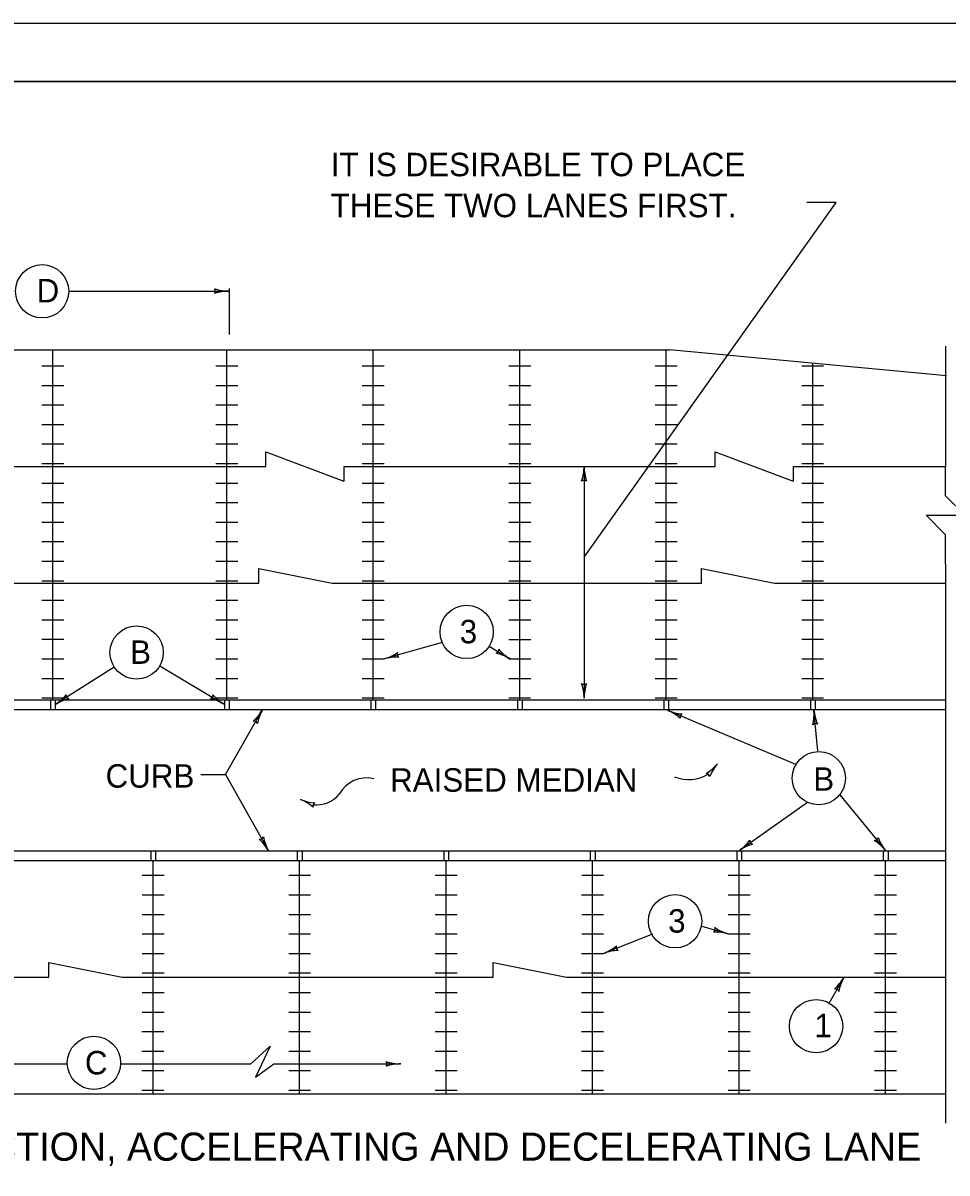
# Model space of a CAD drawing. Extents: x 1000 to 1036.3, y 1000 to 1022.
# Drawn here: x 1020.98 to 1028.87, y 1012.19 to 1022 of the extents above; entities that cross this region are included whole.
import ezdxf

# ---------------------------------------------------------------- set-up
doc = ezdxf.new("R2010")
doc.units = 0
for name, color, linetype in [('Level 1', 7, 'Continuous'), ('Level 10', 7, 'Continuous'), ('Level 11', 7, 'Continuous')]:
    doc.layers.add(name, color=color, linetype=linetype)

msp = doc.modelspace()

# ---------------------------------------------------------------- linework, layer by layer
at = {"layer": 'Level 1'}
for p, q in [((1025.7713, 1017.443), (1027.9227, 1020.4683)), ((1027.9227, 1020.4683), (1027.6727, 1020.4683)), ((1021.374, 1019.713), (1022.7424, 1019.713)), ((1022.7424, 1019.7359), (1022.7424, 1019.3438)), ((1020.4117, 1019.213), (1026.5003, 1019.213)), ((1021.2384, 1016.225), (1021.2384, 1019.213)), ((1022.7224, 1016.225), (1022.7224, 1019.213)), ((1023.9724, 1016.225), (1023.9724, 1019.213)), ((1025.2224, 1016.225), (1025.2224, 1019.213)), ((1026.4724, 1016.225), (1026.4724, 1019.213)), ((1028.8629, 1018.9902), (1026.5003, 1019.213)), ((1028.8559, 1019.2419), (1028.8559, 1018.217)), ((1021.145, 1019.0753), (1021.3317, 1019.0752)), ((1022.629, 1019.0753), (1022.8157, 1019.0752)), ((1023.879, 1019.0753), (1024.0657, 1019.0752)), ((1025.129, 1019.0753), (1025.3157, 1019.0752)), ((1026.379, 1019.0753), (1026.5657, 1019.0752)), ((1027.629, 1019.0753), (1027.8157, 1019.0752)), ((1027.7224, 1016.225), (1027.7224, 1019.0978)), ((1021.145, 1018.9086), (1021.3317, 1018.9086)), ((1022.629, 1018.9086), (1022.8157, 1018.9086)), ((1023.879, 1018.9086), (1024.0657, 1018.9086)), ((1025.129, 1018.9086), (1025.3157, 1018.9086)), ((1026.379, 1018.9086), (1026.5657, 1018.9086)), ((1027.629, 1018.9086), (1027.8157, 1018.9086)), ((1021.1449, 1018.7419), (1021.3317, 1018.7419)), ((1022.6289, 1018.7419), (1022.8157, 1018.7419)), ((1023.8789, 1018.7419), (1024.0657, 1018.7419)), ((1025.1289, 1018.7419), (1025.3157, 1018.7419)), ((1026.3789, 1018.7419), (1026.5657, 1018.7419)), ((1027.6289, 1018.7419), (1027.8157, 1018.7419)), ((1021.1449, 1018.5753), (1021.3317, 1018.5752)), ((1022.6289, 1018.5753), (1022.8157, 1018.5752)), ((1023.8789, 1018.5753), (1024.0657, 1018.5752)), ((1025.1289, 1018.5753), (1025.3157, 1018.5752)), ((1026.3789, 1018.5753), (1026.5657, 1018.5752)), ((1027.6289, 1018.5753), (1027.8157, 1018.5752)), ((1021.1449, 1018.4085), (1021.3317, 1018.4085)), ((1022.6289, 1018.4085), (1022.8157, 1018.4085)), ((1023.8789, 1018.4085), (1024.0657, 1018.4085)), ((1025.1289, 1018.4085), (1025.3157, 1018.4085)), ((1026.3789, 1018.4085), (1026.5657, 1018.4085)), ((1027.6289, 1018.4085), (1027.8157, 1018.4085)), ((1023.055, 1018.217), (1023.055, 1018.342)), ((1023.055, 1018.342), (1023.7211, 1018.092)), ((1026.8908, 1018.217), (1026.8908, 1018.342)), ((1026.8908, 1018.342), (1027.5568, 1018.092)), ((1020.8373, 1018.217), (1023.055, 1018.217)), ((1021.1449, 1018.2419), (1021.3317, 1018.2419)), ((1022.6289, 1018.2419), (1022.8157, 1018.2419)), ((1023.7211, 1018.217), (1026.8908, 1018.217)), ((1023.7211, 1018.217), (1023.7211, 1018.092)), ((1023.8789, 1018.2419), (1024.0657, 1018.2419)), ((1025.1289, 1018.2419), (1025.3157, 1018.2419)), ((1025.7713, 1018.217), (1025.7713, 1016.2397)), ((1026.3789, 1018.2419), (1026.5657, 1018.2419)), ((1027.5568, 1018.217), (1028.8559, 1018.217)), ((1027.5568, 1018.217), (1027.5568, 1018.092)), ((1027.6289, 1018.2419), (1027.8157, 1018.2419)), ((1021.1448, 1018.0753), (1021.3316, 1018.0752)), ((1022.6288, 1018.0753), (1022.8156, 1018.0752)), ((1023.8788, 1018.0753), (1024.0656, 1018.0752)), ((1025.1288, 1018.0753), (1025.3156, 1018.0752)), ((1026.3788, 1018.0753), (1026.5656, 1018.0752)), ((1027.6288, 1018.0753), (1027.8156, 1018.0752)), ((1021.1448, 1017.9086), (1021.3316, 1017.9086)), ((1022.6288, 1017.9086), (1022.8156, 1017.9086)), ((1023.8788, 1017.9086), (1024.0656, 1017.9086)), ((1025.1288, 1017.9086), (1025.3156, 1017.9086)), ((1026.3788, 1017.9086), (1026.5656, 1017.9086)), ((1027.6288, 1017.9086), (1027.8156, 1017.9086)), ((1021.1449, 1017.7419), (1021.3317, 1017.7419)), ((1022.6289, 1017.7419), (1022.8157, 1017.7419)), ((1023.8789, 1017.7419), (1024.0657, 1017.7419)), ((1025.1289, 1017.7419), (1025.3157, 1017.7419)), ((1026.3797, 1017.7419), (1026.5664, 1017.7419)), ((1027.6289, 1017.7419), (1027.8157, 1017.7419)), ((1021.1449, 1017.5752), (1021.3317, 1017.5752)), ((1022.6289, 1017.5752), (1022.8157, 1017.5752)), ((1023.8789, 1017.5752), (1024.0657, 1017.5752)), ((1025.1289, 1017.5752), (1025.3157, 1017.5752)), ((1026.3789, 1017.5752), (1026.5657, 1017.5752)), ((1027.6289, 1017.5752), (1027.8157, 1017.5752)), ((1021.1448, 1017.4086), (1021.3316, 1017.4086)), ((1022.6288, 1017.4086), (1022.8156, 1017.4086)), ((1023.8788, 1017.4086), (1024.0656, 1017.4086)), ((1025.1288, 1017.4086), (1025.3156, 1017.4086)), ((1026.3788, 1017.4086), (1026.5656, 1017.4086)), ((1027.6288, 1017.4086), (1027.8156, 1017.4086)), ((1022.9962, 1017.221), (1022.9962, 1017.346)), ((1022.9962, 1017.346), (1023.6212, 1017.221)), ((1026.7721, 1017.221), (1026.7721, 1017.346)), ((1026.7721, 1017.346), (1027.3971, 1017.221)), ((1028.8559, 1017.3837), (1028.8559, 1012.6135)), ((1020.692, 1017.221), (1022.9962, 1017.221)), ((1021.1448, 1017.2419), (1021.3316, 1017.2419)), ((1022.6288, 1017.2419), (1022.8156, 1017.2419)), ((1023.6212, 1017.221), (1026.7721, 1017.221)), ((1023.8788, 1017.2419), (1024.0656, 1017.2419)), ((1025.1288, 1017.2419), (1025.3156, 1017.2419)), ((1026.3788, 1017.2419), (1026.5656, 1017.2419)), ((1027.3971, 1017.221), (1028.8559, 1017.221)), ((1027.6288, 1017.2419), (1027.8156, 1017.2419)), ((1021.1448, 1017.0752), (1021.3316, 1017.0752)), ((1022.6288, 1017.0752), (1022.8156, 1017.0752)), ((1023.8788, 1017.0752), (1024.0656, 1017.0752)), ((1025.1288, 1017.0752), (1025.3156, 1017.0752)), ((1026.3788, 1017.0752), (1026.5656, 1017.0752)), ((1027.6288, 1017.0752), (1027.8156, 1017.0752)), ((1021.1447, 1016.9086), (1021.3315, 1016.9086)), ((1022.6287, 1016.9086), (1022.8155, 1016.9086)), ((1023.8787, 1016.9086), (1024.0655, 1016.9086)), ((1025.1288, 1016.9084), (1025.3156, 1016.9084)), ((1026.3787, 1016.9086), (1026.5655, 1016.9086)), ((1027.6287, 1016.9086), (1027.8155, 1016.9086)), ((1021.1447, 1016.742), (1021.3315, 1016.742)), ((1022.6287, 1016.742), (1022.8155, 1016.742)), ((1023.8787, 1016.742), (1024.0655, 1016.742)), ((1024.5611, 1016.7135), (1024.0656, 1016.5752)), ((1025.1288, 1016.7418), (1025.3156, 1016.7418)), ((1026.3787, 1016.742), (1026.5655, 1016.742)), ((1027.6287, 1016.742), (1027.8155, 1016.742)), ((1024.9618, 1016.6841), (1025.1388, 1016.5752)), ((1021.1448, 1016.5752), (1021.3316, 1016.5752)), ((1022.1503, 1016.5163), (1022.6825, 1016.1977)), ((1022.6288, 1016.5752), (1022.8156, 1016.5752)), ((1023.8788, 1016.5752), (1024.0656, 1016.5752)), ((1025.1288, 1016.5752), (1025.3156, 1016.5752)), ((1026.3788, 1016.5752), (1026.5656, 1016.5752)), ((1027.6288, 1016.5752), (1027.8156, 1016.5752)), ((1021.7622, 1016.5053), (1021.2584, 1016.1847)), ((1021.1448, 1016.4087), (1021.3316, 1016.4087)), ((1022.6288, 1016.4087), (1022.8156, 1016.4087)), ((1023.8788, 1016.4087), (1024.0656, 1016.4087)), ((1025.1288, 1016.4087), (1025.3156, 1016.4087)), ((1026.3788, 1016.4087), (1026.5656, 1016.4087)), ((1027.6288, 1016.4087), (1027.8156, 1016.4087)), ((1020.433, 1016.225), (1028.8559, 1016.225)), ((1021.1447, 1016.242), (1021.3315, 1016.2419)), ((1021.2184, 1016.225), (1021.2184, 1016.1443)), ((1021.2584, 1016.225), (1021.2584, 1016.1443)), ((1022.6287, 1016.242), (1022.8155, 1016.2419)), ((1022.7024, 1016.225), (1022.7024, 1016.1443)), ((1022.7424, 1016.225), (1022.7424, 1016.1443)), ((1023.8787, 1016.242), (1024.0655, 1016.2419)), ((1023.9524, 1016.225), (1023.9524, 1016.1443)), ((1023.9924, 1016.225), (1023.9924, 1016.1443)), ((1025.1287, 1016.242), (1025.3155, 1016.2419)), ((1025.2024, 1016.225), (1025.2024, 1016.1443)), ((1025.2424, 1016.225), (1025.2424, 1016.1443)), ((1026.3787, 1016.242), (1026.5655, 1016.2419)), ((1026.4524, 1016.225), (1026.4524, 1016.1443)), ((1026.4924, 1016.225), (1026.4924, 1016.1443)), ((1027.6287, 1016.242), (1027.8155, 1016.2419)), ((1027.7024, 1016.225), (1027.7024, 1016.1443)), ((1027.7424, 1016.225), (1027.7424, 1016.1443)), ((1020.433, 1016.142), (1028.8559, 1016.142)), ((1022.7112, 1015.5877), (1023.0277, 1016.142)), ((1027.5784, 1015.6731), (1026.4848, 1016.136)), ((1027.7652, 1015.7896), (1027.7319, 1016.1401)), ((1022.5024, 1015.5877), (1022.7112, 1015.5877)), ((1022.7112, 1015.5877), (1023.0782, 1014.9385)), ((1027.6782, 1015.3511), (1027.0942, 1014.9389)), ((1027.9528, 1015.4165), (1028.343, 1014.9417)), ((1020.433, 1014.9385), (1028.8559, 1014.9385)), ((1020.433, 1014.8555), (1028.8559, 1014.8555)), ((1022.0736, 1014.9385), (1022.0736, 1014.8555)), ((1022.0943, 1012.8635), (1022.0943, 1014.8555)), ((1022.0943, 1012.8635), (1022.0943, 1014.8555)), ((1022.1151, 1014.9385), (1022.1151, 1014.8555)), ((1023.3236, 1014.9385), (1023.3236, 1014.8555)), ((1023.3443, 1012.8635), (1023.3443, 1014.8555)), ((1023.3651, 1014.9385), (1023.3651, 1014.8555)), ((1024.5736, 1014.9385), (1024.5736, 1014.8555)), ((1024.5943, 1012.8635), (1024.5943, 1014.8555)), ((1024.6151, 1014.9385), (1024.6151, 1014.8555)), ((1025.8236, 1014.9385), (1025.8236, 1014.8555)), ((1025.8443, 1012.8635), (1025.8443, 1014.8555)), ((1025.8651, 1014.9385), (1025.8651, 1014.8555)), ((1027.0736, 1014.9385), (1027.0736, 1014.8555)), ((1027.0943, 1012.8635), (1027.0943, 1014.8555)), ((1027.0943, 1012.8635), (1027.0943, 1014.8555)), ((1027.1151, 1014.9385), (1027.1151, 1014.8555)), ((1028.3236, 1014.9385), (1028.3236, 1014.8555)), ((1028.3443, 1012.8635), (1028.3443, 1014.8555)), ((1028.3651, 1014.9385), (1028.3651, 1014.8555)), ((1022.0008, 1014.7292), (1022.1876, 1014.7292)), ((1023.2508, 1014.7292), (1023.4376, 1014.7292)), ((1024.5008, 1014.7292), (1024.6876, 1014.7292)), ((1025.7508, 1014.7292), (1025.9376, 1014.7292)), ((1027.0008, 1014.7292), (1027.1876, 1014.7292)), ((1028.2508, 1014.7292), (1028.4376, 1014.7292)), ((1022.0007, 1014.5625), (1022.1875, 1014.5624)), ((1023.2507, 1014.5625), (1023.4375, 1014.5624)), ((1024.5007, 1014.5625), (1024.6875, 1014.5624)), ((1025.7507, 1014.5625), (1025.9375, 1014.5624)), ((1027.0007, 1014.5625), (1027.1875, 1014.5624)), ((1028.2507, 1014.5625), (1028.4375, 1014.5624)), ((1022.0008, 1014.3958), (1022.1876, 1014.3958)), ((1023.2508, 1014.3958), (1023.4376, 1014.3958)), ((1024.5008, 1014.3958), (1024.6876, 1014.3958)), ((1025.7508, 1014.3958), (1025.9376, 1014.3958)), ((1027.0008, 1014.3958), (1027.1876, 1014.3958)), ((1028.2508, 1014.3958), (1028.4376, 1014.3958)), ((1026.7749, 1014.2955), (1027.0008, 1014.2292)), ((1022.0008, 1014.2292), (1022.1876, 1014.2292)), ((1023.2508, 1014.2292), (1023.4376, 1014.2292)), ((1024.5008, 1014.2292), (1024.6876, 1014.2292)), ((1025.7508, 1014.2292), (1025.9376, 1014.2292)), ((1026.3538, 1014.2268), (1025.9375, 1014.0624)), ((1027.0008, 1014.2292), (1027.1876, 1014.2292)), ((1028.2508, 1014.2292), (1028.4376, 1014.2292)), ((1022.0007, 1014.0624), (1022.1875, 1014.0624)), ((1023.2507, 1014.0624), (1023.4375, 1014.0624)), ((1024.5007, 1014.0624), (1024.6875, 1014.0624)), ((1025.7507, 1014.0624), (1025.9375, 1014.0624)), ((1027.0007, 1014.0624), (1027.1875, 1014.0624)), ((1028.2507, 1014.0624), (1028.4375, 1014.0624)), ((1021.2038, 1013.8595), (1021.2038, 1013.9845)), ((1021.2038, 1013.9845), (1021.8288, 1013.8595)), ((1024.9966, 1013.8595), (1024.9966, 1013.9845)), ((1024.9966, 1013.9845), (1025.6216, 1013.8595)), ((1022.0007, 1013.8958), (1022.1875, 1013.8958)), ((1023.2507, 1013.8958), (1023.4375, 1013.8958)), ((1024.5007, 1013.8958), (1024.6875, 1013.8958)), ((1025.7507, 1013.8958), (1025.9375, 1013.8958)), ((1027.0007, 1013.8958), (1027.1875, 1013.8958)), ((1028.2507, 1013.8958), (1028.4375, 1013.8958)), ((1017.6735, 1013.8595), (1021.2038, 1013.8595)), ((1021.8288, 1013.8595), (1024.9966, 1013.8595)), ((1025.6216, 1013.8595), (1028.8559, 1013.8595)), ((1027.8636, 1013.6393), (1027.9881, 1013.8575)), ((1022.0007, 1013.7292), (1022.1875, 1013.7292)), ((1023.2507, 1013.7292), (1023.4375, 1013.7292)), ((1024.5007, 1013.7292), (1024.6875, 1013.7292)), ((1025.7507, 1013.7292), (1025.9375, 1013.7292)), ((1027.0007, 1013.7292), (1027.1875, 1013.7292)), ((1028.2507, 1013.7292), (1028.4375, 1013.7292)), ((1022.0007, 1013.5624), (1022.1874, 1013.5624)), ((1023.2507, 1013.5624), (1023.4374, 1013.5624)), ((1024.5007, 1013.5624), (1024.6874, 1013.5624)), ((1025.7507, 1013.5624), (1025.9374, 1013.5624)), ((1027.0007, 1013.5624), (1027.1874, 1013.5624)), ((1028.2507, 1013.5624), (1028.4374, 1013.5624)), ((1021.9983, 1013.3958), (1022.1851, 1013.3958)), ((1023.2507, 1013.3958), (1023.4374, 1013.3958)), ((1024.5007, 1013.3958), (1024.6874, 1013.3958)), ((1025.7507, 1013.3958), (1025.9374, 1013.3958)), ((1027.0007, 1013.3958), (1027.1874, 1013.3958)), ((1028.2507, 1013.3958), (1028.4374, 1013.3958)), ((1021.9984, 1013.2292), (1022.1852, 1013.2291)), ((1022.9272, 1013.12), (1023.0927, 1013.2725)), ((1023.0927, 1013.2725), (1022.9686, 1013.0057)), ((1023.2507, 1013.2292), (1023.4375, 1013.2291)), ((1024.5007, 1013.2292), (1024.6875, 1013.2291)), ((1025.7507, 1013.2292), (1025.9375, 1013.2291)), ((1027.0007, 1013.2292), (1027.1875, 1013.2291)), ((1028.2507, 1013.2292), (1028.4375, 1013.2291)), ((1019.5943, 1013.12), (1021.3615, 1013.12)), ((1021.816, 1013.12), (1022.9272, 1013.12)), ((1022.9686, 1013.0057), (1023.1235, 1013.12)), ((1023.1235, 1013.12), (1024.2062, 1013.12)), ((1021.9982, 1013.0625), (1022.185, 1013.0625)), ((1023.2506, 1013.0625), (1023.4373, 1013.0625)), ((1024.5006, 1013.0625), (1024.6873, 1013.0625)), ((1025.7506, 1013.0625), (1025.9373, 1013.0625)), ((1027.0006, 1013.0625), (1027.1873, 1013.0625)), ((1028.2506, 1013.0625), (1028.4373, 1013.0625)), ((1021.9983, 1012.8958), (1022.1851, 1012.8958)), ((1023.2507, 1012.8958), (1023.4374, 1012.8958)), ((1024.5007, 1012.8958), (1024.6874, 1012.8958)), ((1025.7507, 1012.8958), (1025.9374, 1012.8958)), ((1027.0007, 1012.8958), (1027.1874, 1012.8958)), ((1028.2507, 1012.8958), (1028.4374, 1012.8958)), ((1010.35, 1012.8635), (1028.8559, 1012.8635))]:
    msp.add_line(p, q, dxfattribs=at)
msp.add_lwpolyline([(1028.8559, 1017.3837), (1028.8559, 1017.6337), (1028.6892, 1017.8003), (1029.0226, 1017.8003), (1028.8559, 1017.967), (1028.8559, 1018.217)], dxfattribs=at)
for centre in [(1021.1466, 1019.7115), (1024.7693, 1016.8051), (1021.953, 1016.6292), (1027.7742, 1015.5572), (1026.5478, 1014.3369), (1027.7509, 1013.4417), (1021.5887, 1013.1287)]:
    msp.add_circle(centre, 0.2274, dxfattribs=at)
for centre, radius, start, end in [((1022.5938, 1019.713), 0.0313, 318.7746, 40.89129), ((1022.7424, 1019.3221), 0.3909, 90, 108.66878), ((1022.7424, 1020.1039), 0.3909, 251.34716, 269.99389), ((1022.7424, 1019.3221), 0.3909, 89.98778, 90), ((1025.3803, 1018.217), 0.3909, 341.34716, 359.99389), ((1026.1622, 1018.217), 0.3909, 179.98778, 180), ((1026.1622, 1018.217), 0.3909, 180, 198.66878), ((1025.7712, 1018.0683), 0.0313, 48.7746, 130.89129), ((1023.9605, 1016.9518), 0.3909, 285.58969, 304.25848), ((1024.2088, 1016.6152), 0.0313, 154.36429, 236.48098), ((1025.0122, 1016.6531), 0.0313, 287.19806, 9.31475), ((1024.9341, 1016.2422), 0.3909, 58.42346, 77.09224), ((1025.3435, 1016.9083), 0.3909, 219.77062, 238.41735), ((1023.9605, 1016.9518), 0.3909, 285.57747, 285.58969), ((1024.1706, 1016.1987), 0.3909, 86.93685, 105.58358), ((1024.9341, 1016.2422), 0.3909, 58.41123, 58.42346), ((1025.7713, 1016.3884), 0.0313, 228.7746, 310.89129), ((1025.3803, 1016.2397), 0.3909, 0, 18.66878), ((1026.1622, 1016.2397), 0.3909, 161.34716, 179.99389), ((1021.0485, 1016.5145), 0.3909, 302.47487, 321.14366), ((1021.4683, 1015.8549), 0.3909, 103.82203, 122.46876), ((1021.3839, 1016.2645), 0.0313, 171.24947, 253.36616), ((1022.5721, 1016.2632), 0.0313, 288.97119, 11.08789), ((1022.5068, 1015.8501), 0.3909, 60.19659, 78.86538), ((1022.8954, 1016.5285), 0.3909, 221.54375, 240.19048), ((1025.3803, 1016.2397), 0.3909, 359.98778, 0), ((1021.0485, 1016.5145), 0.3909, 302.46265, 302.47487), ((1022.5068, 1015.8501), 0.3909, 60.18437, 60.19659), ((1022.6882, 1016.3358), 0.3909, 311.62269, 330.26942), ((1023.3672, 1015.9482), 0.3909, 150.27553, 168.94431), ((1023.3672, 1015.9482), 0.3909, 150.26331, 150.27553), ((1026.6372, 1016.496), 0.3909, 247.05693, 265.72572), ((1026.6372, 1016.496), 0.3909, 247.04471, 247.05693), ((1026.3324, 1015.776), 0.3909, 48.40409, 67.05082), ((1027.3427, 1016.1031), 0.3909, 346.78438, 5.43111), ((1028.1211, 1016.1772), 0.3909, 185.425, 185.43722), ((1028.1211, 1016.1772), 0.3909, 185.43722, 204.10601), ((1022.9539, 1016.0129), 0.0313, 19.05013, 101.16682), ((1026.6217, 1016.078), 0.0313, 115.83153, 197.94822), ((1027.7459, 1015.9921), 0.0313, 54.21182, 136.32851), ((1026.6107, 1015.9326), 0.3909, 301.03831, 319.68504), ((1027.2069, 1015.4268), 0.3909, 139.69116, 158.35994), ((1027.2069, 1015.4268), 0.3909, 139.67893, 139.69116), ((1023.9172, 1015.293), 0.267, 76.93962, 151.39053), ((1026.6634, 1015.8693), 0.3237, 248.40589, 301.06565), ((1026.8126, 1015.5663), 0.0313, 8.46575, 90.58245), ((1023.5034, 1015.7366), 0.3909, 247.15713, 247.16936), ((1023.5034, 1015.7366), 0.3909, 247.16936, 265.83814), ((1023.2, 1015.016), 0.3909, 48.51651, 67.16324), ((1023.4887, 1015.3186), 0.0313, 115.94395, 198.06065), ((1023.487, 1015.585), 0.2555, 263.91273, 320.00211), ((1023.005, 1015.0679), 0.0313, 258.25582, 340.37251), ((1023.4185, 1015.1309), 0.3909, 190.82838, 209.47511), ((1028.2487, 1015.0566), 0.0313, 268.18426, 350.30096), ((1028.645, 1015.1899), 0.3909, 200.75683, 219.40356), ((1022.7378, 1014.7461), 0.3909, 29.48122, 48.15), ((1026.8687, 1015.2583), 0.3909, 305.2131, 323.88188), ((1027.3196, 1014.6195), 0.3909, 106.56026, 125.20699), ((1027.2156, 1015.0246), 0.0313, 173.9877, 256.10439), ((1028.041, 1014.6935), 0.3909, 39.40967, 58.07845), ((1028.041, 1014.6935), 0.3909, 39.39744, 39.40967), ((1022.7378, 1014.7461), 0.3909, 29.46899, 29.48122), ((1026.8687, 1015.2583), 0.3909, 305.20088, 305.2131), ((1026.8582, 1014.271), 0.0313, 302.42731, 24.54401), ((1027.1109, 1014.6043), 0.3909, 234.99988, 253.64661), ((1026.8908, 1013.854), 0.3909, 73.65272, 92.3215), ((1026.8908, 1013.854), 0.3909, 73.64049, 73.65272), ((1025.7959, 1014.4268), 0.3909, 291.22967, 291.24189), ((1025.7959, 1014.4268), 0.3909, 291.24189, 309.91068), ((1026.0791, 1013.698), 0.3909, 92.58905, 111.23578), ((1026.0761, 1014.1162), 0.0313, 160.01649, 242.13318), ((1027.6486, 1014.0513), 0.3909, 311.63528, 330.28201), ((1028.3276, 1013.6637), 0.3909, 150.28813, 168.95691), ((1028.3276, 1013.6637), 0.3909, 150.2759, 150.28813), ((1027.9144, 1013.7284), 0.0313, 19.06272, 101.17942), ((1024.0576, 1013.12), 0.0313, 318.7746, 40.89129), ((1024.2062, 1012.7291), 0.3909, 90, 108.66878), ((1024.2062, 1013.5109), 0.3909, 251.34716, 269.99389), ((1024.2062, 1012.7291), 0.3909, 89.98778, 90)]:
    msp.add_arc(centre, radius, start, end, dxfattribs=at)
at = {"layer": 'Level 10'}
for p, q in [((1000, 1022), (1036, 1022)), ((1007, 1021.5), (1035.5, 1021.5))]:
    msp.add_line(p, q, dxfattribs=at)
at = {"layer": 'Level 11'}
msp.add_lwpolyline([(1007, 1000.5), (1035.5, 1000.5), (1035.5, 1021.5), (1007, 1021.5)], close=True, dxfattribs=at)

# ---------------------------------------------------------------- texts
at = {"layer": 'Level 1'}
for s, height, p in [('IT IS DESIRABLE TO PLACE', 0.2, (1023.6092, 1020.6929)), ('THESE TWO LANES FIRST.', 0.2, (1023.6092, 1020.3429)), ('D', 0.2, (1021.0996, 1019.6164)), ('3', 0.2, (1024.7101, 1016.708)), ('B', 0.2, (1021.8973, 1016.5327)), ('CURB', 0.2, (1021.688, 1015.4766)), ('RAISED MEDIAN', 0.2, (1024.116, 1015.4418)), ('B', 0.2, (1027.7272, 1015.4502)), ('3', 0.2, (1026.4886, 1014.2397)), ('1', 0.2, (1027.7363, 1013.3472)), ('C', 0.2, (1021.5118, 1013.0302)), ('TYPICAL STORAGE LANE, CROSS-OVER SINGLE INTERSECTION, ACCELERATING AND DECELERATING LANE', 0.24, (1011.6878, 1012.2939))]:
    msp.add_text(s, height=height, dxfattribs=at).set_placement(p)

doc.saveas('drawing.dxf')
